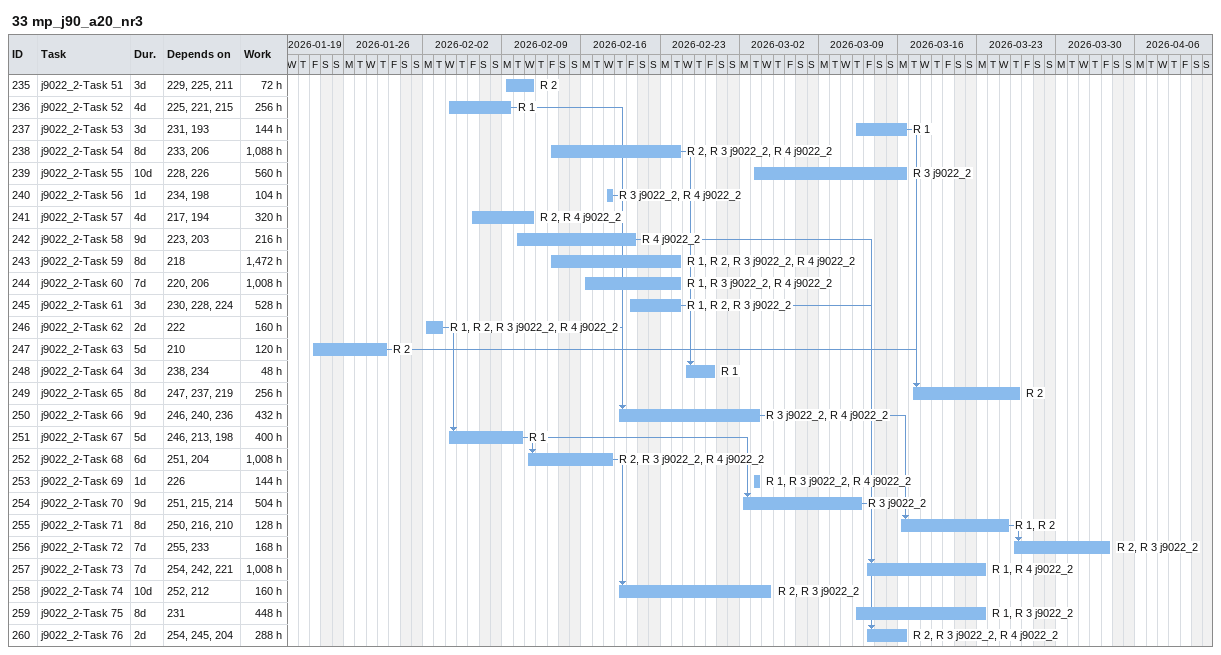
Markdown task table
33 mp_j90_a20_nr3

| ID | Task | Duration | Start | Finish | Predecessors | Resources | Work (h) |
|---|---|---|---|---|---|---|---|
| 235 | j9022_2-Task 51 | 3d | 2026-02-09 | 2026-02-11 | 229, 225, 211 | R 2 | 72 |
| 236 | j9022_2-Task 52 | 4d | 2026-02-04 | 2026-02-09 | 225, 221, 215 | R 1 | 256 |
| 237 | j9022_2-Task 53 | 3d | 2026-03-12 | 2026-03-16 | 231, 193 | R 1 | 144 |
| 238 | j9022_2-Task 54 | 8d | 2026-02-13 | 2026-02-24 | 233, 206 | R 2, R 3 j9022_2, R 4 j9022_2 | 1088 |
| 239 | j9022_2-Task 55 | 10d | 2026-03-03 | 2026-03-16 | 228, 226 | R 3 j9022_2 | 560 |
| 240 | j9022_2-Task 56 | 1d | 2026-02-18 | 2026-02-18 | 234, 198 | R 3 j9022_2, R 4 j9022_2 | 104 |
| 241 | j9022_2-Task 57 | 4d | 2026-02-06 | 2026-02-11 | 217, 194 | R 2, R 4 j9022_2 | 320 |
| 242 | j9022_2-Task 58 | 9d | 2026-02-10 | 2026-02-20 | 223, 203 | R 4 j9022_2 | 216 |
| 243 | j9022_2-Task 59 | 8d | 2026-02-13 | 2026-02-24 | 218 | R 1, R 2, R 3 j9022_2, R 4 j9022_2 | 1472 |
| 244 | j9022_2-Task 60 | 7d | 2026-02-16 | 2026-02-24 | 220, 206 | R 1, R 3 j9022_2, R 4 j9022_2 | 1008 |
| 245 | j9022_2-Task 61 | 3d | 2026-02-20 | 2026-02-24 | 230, 228, 224 | R 1, R 2, R 3 j9022_2 | 528 |
| 246 | j9022_2-Task 62 | 2d | 2026-02-02 | 2026-02-03 | 222 | R 1, R 2, R 3 j9022_2, R 4 j9022_2 | 160 |
| 247 | j9022_2-Task 63 | 5d | 2026-01-23 | 2026-01-29 | 210 | R 2 | 120 |
| 248 | j9022_2-Task 64 | 3d | 2026-02-25 | 2026-02-27 | 238, 234 | R 1 | 48 |
| 249 | j9022_2-Task 65 | 8d | 2026-03-17 | 2026-03-26 | 247, 237, 219 | R 2 | 256 |
| 250 | j9022_2-Task 66 | 9d | 2026-02-19 | 2026-03-03 | 246, 240, 236 | R 3 j9022_2, R 4 j9022_2 | 432 |
| 251 | j9022_2-Task 67 | 5d | 2026-02-04 | 2026-02-10 | 246, 213, 198 | R 1 | 400 |
| 252 | j9022_2-Task 68 | 6d | 2026-02-11 | 2026-02-18 | 251, 204 | R 2, R 3 j9022_2, R 4 j9022_2 | 1008 |
| 253 | j9022_2-Task 69 | 1d | 2026-03-03 | 2026-03-03 | 226 | R 1, R 3 j9022_2, R 4 j9022_2 | 144 |
| 254 | j9022_2-Task 70 | 9d | 2026-03-02 | 2026-03-12 | 251, 215, 214 | R 3 j9022_2 | 504 |
| 255 | j9022_2-Task 71 | 8d | 2026-03-16 | 2026-03-25 | 250, 216, 210 | R 1, R 2 | 128 |
| 256 | j9022_2-Task 72 | 7d | 2026-03-26 | 2026-04-03 | 255, 233 | R 2, R 3 j9022_2 | 168 |
| 257 | j9022_2-Task 73 | 7d | 2026-03-13 | 2026-03-23 | 254, 242, 221 | R 1, R 4 j9022_2 | 1008 |
| 258 | j9022_2-Task 74 | 10d | 2026-02-19 | 2026-03-04 | 252, 212 | R 2, R 3 j9022_2 | 160 |
| 259 | j9022_2-Task 75 | 8d | 2026-03-12 | 2026-03-23 | 231 | R 1, R 3 j9022_2 | 448 |
| 260 | j9022_2-Task 76 | 2d | 2026-03-13 | 2026-03-16 | 254, 245, 204 | R 2, R 3 j9022_2, R 4 j9022_2 | 288 |
